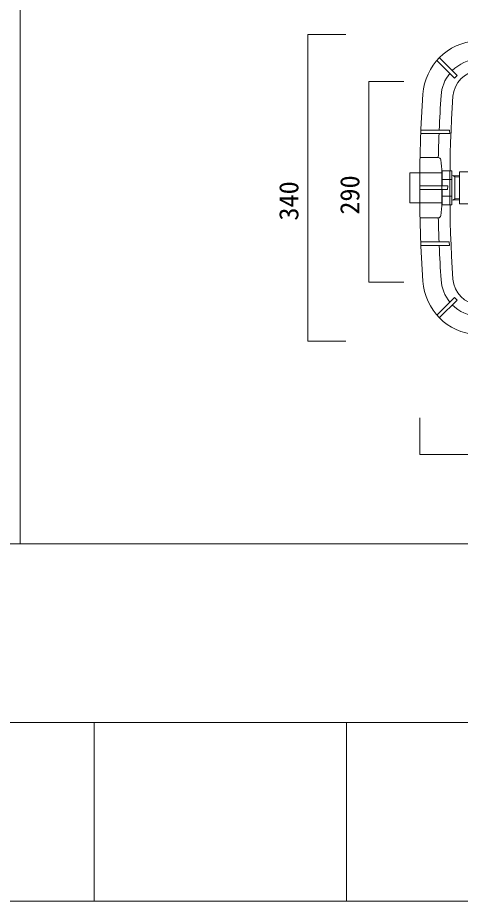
# Model space of a CAD drawing. Units: millimetres, scale not verified. Extents: x -99335 to 21988, y -1567 to 4168.
# Drawn here: x -17172 to -16583, y -1567 to -393 of the extents above; entities that cross this region are included whole.
import ezdxf
from ezdxf.enums import TextEntityAlignment as Align

# ---------------------------------------------------------------- set-up
doc = ezdxf.new("R2010")
doc.units = ezdxf.units.MM
doc.header["$LTSCALE"] = 10
doc.layers.add('0-1_WAKU', color=7, linetype='Continuous', lineweight=18)
doc.layers.add('1-3__E-0_', color=7, linetype='Continuous', lineweight=18)
doc.styles.add('ＭＳ ゴシック', font='')
doc.styles.get('ＭＳ ゴシック').set_extended_font_data('MS Gothic')

msp = doc.modelspace()

# ---------------------------------------------------------------- linework, layer by layer
at = {"layer": '0-1_WAKU'}
for p, q in [((-17169.03, 661.08), (-17169.03, -1092.25)), ((-17406.03, -1329.75), (-13644.03, -1329.75)), ((-17070.36, -1329.75), (-17070.36, -1567.25)), ((-16734.7, -1329.75), (-16734.7, -1567.25))]:
    msp.add_line(p, q, dxfattribs=at)
for points in [[(-21169.03, -1567.25), (-13169.03, -1567.25), (-13169.03, 4167.75), (-21169.03, 4167.75)], [(-21169.03, -1567.25), (-13169.03, -1567.25), (-13169.03, -1092.25), (-21169.03, -1092.25)]]:
    msp.add_lwpolyline(points, close=True, dxfattribs=at)
at = {"layer": '1-3__E-0_'}
for p, q in [((-16786.14, -414.85), (-16786.14, -822.65)), ((-16786.14, -414.85), (-16735.72, -414.85)), ((-16587.59, -469.49), (-16611.29, -446.13)), ((-16705, -477.36), (-16705, -744.36)), ((-16705, -477.36), (-16658.43, -477.36)), ((-16597.44, -546.86), (-16636.04, -546.86)), ((-16597.96, -542.01), (-16635.84, -542.01)), ((-16597.44, -546.86), (-16597.96, -542.01)), ((-16612.7, -578.7), (-16637.02, -578.7)), ((-16650.66, -638.87), (-16650.66, -598.82)), ((-16650.66, -598.82), (-16608.18, -598.82)), ((-16608.18, -641.27), (-16608.18, -596.42)), ((-16608.18, -596.42), (-16594.83, -596.42)), ((-16594.83, -596.42), (-16594.83, -641.27)), ((-16584.6, -597.61), (-16565.18, -597.61)), ((-16584.6, -597.61), (-16584.6, -640.08)), ((-16608.18, -607.63), (-16594.83, -607.63)), ((-16594.83, -602.5), (-16584.55, -602.82)), ((-16590.62, -602.63), (-16590.62, -635.06)), ((-16600.22, -616.32), (-16637.46, -616.32)), ((-16600.44, -621.18), (-16637.46, -621.18)), ((-16600.44, -621.18), (-16600.22, -616.32)), ((-16594.83, -630.06), (-16608.18, -630.06)), ((-16593.46, -635.15), (-16590.62, -633.51)), ((-16590.62, -633.51), (-16584.55, -633.32)), ((-16650.66, -638.87), (-16608.18, -638.87)), ((-16594.83, -641.27), (-16608.18, -641.27)), ((-16584.55, -634.87), (-16594.83, -635.19)), ((-16584.6, -640.08), (-16565.18, -640.08)), ((-16612.74, -658.8), (-16637.02, -658.8)), ((-16597.93, -695.49), (-16635.84, -695.49)), ((-16705, -744.36), (-16658.43, -744.36)), ((-16587.59, -768.01), (-16611.29, -791.37)), ((-16786.14, -822.65), (-16735.72, -822.65)), ((-16637.46, -973.3), (-16637.46, -924.45)), ((-16637.46, -973.3), (-15986.93, -973.3))]:
    msp.add_line(p, q, dxfattribs=at)
for points in [[(-16587.59, -469.49), (-16591, -472.95), (-16614.7, -449.58)], [(-16584.55, -604.37), (-16590.62, -604.18), (-16593.46, -602.54)], [(-16597.93, -695.49), (-16598.28, -690.63), (-16636.04, -690.63)], [(-16587.59, -768.01), (-16591, -764.55), (-16614.7, -787.91)]]:
    msp.add_lwpolyline(points, dxfattribs=at)
for centre, radius, start, end in [((-16556.93, -499.72), 76.46, 93.937, 176.08672), ((-16556.93, -499.72), 52.19, 93.937, 135.40625), ((-16556.93, -499.72), 52.19, 140.74381, 176.08677), ((-16556.93, -499.72), 36.41, 93.937, 176.08677), ((-14816.94, -618.75), 1820.51, 176.08677, 183.91326), ((-14816.94, -618.75), 1796.24, 176.08672, 177.55143), ((-14816.94, -618.75), 1780.46, 176.08677, 183.91326), ((-14816.94, -618.75), 1796.24, 177.70647, 178.72238), ((-16612.76, -581.94), 3.24, 6.52645, 88.96957), ((-16776.44, -607.93), 168.97, 357.15473, 8.97634), ((-16776.44, -629.56), 168.97, 351.02374, 2.84535), ((-16612.76, -655.56), 3.24, 271.03047, 353.47359), ((-14816.94, -618.75), 1796.24, 181.27766, 182.29351), ((-14816.94, -618.75), 1796.24, 182.4485, 183.91321), ((-16556.93, -737.77), 76.46, 183.91321, 266.06298), ((-16556.93, -737.77), 52.19, 183.91326, 219.25631), ((-16556.93, -737.77), 36.41, 183.91321, 266.06298), ((-16556.93, -737.77), 52.19, 224.59386, 266.06298)]:
    msp.add_arc(centre, radius, start, end, dxfattribs=at)

# ---------------------------------------------------------------- texts
at = {"layer": '1-3__E-0_', "style": 'ＭＳ ゴシック'}
for s, p in [('290', (-16710, -654.61)), ('340', (-16791.14, -662.5))]:
    msp.add_text(s, height=25.66, rotation=90, dxfattribs=at).set_placement(p, align=Align.BOTTOM_LEFT)

doc.saveas('drawing.dxf')
